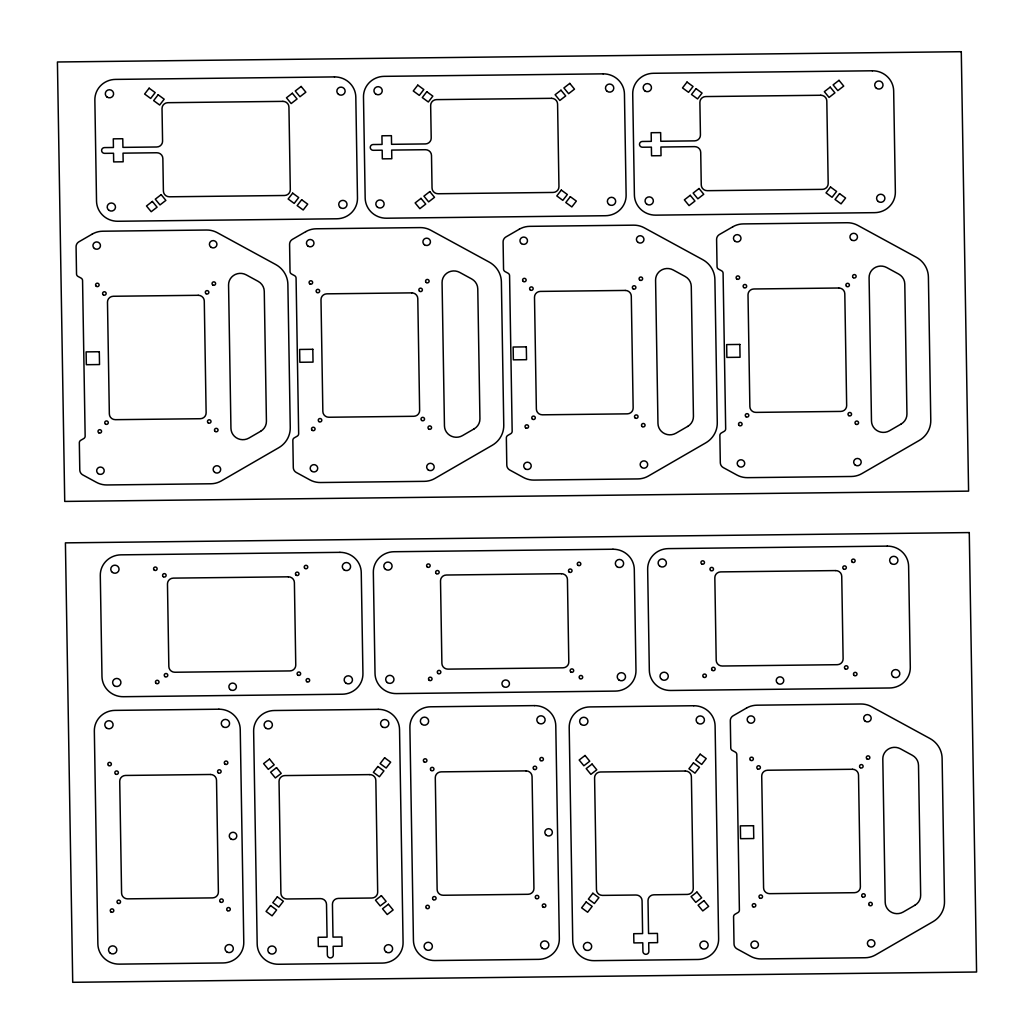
<?xml version="1.0" encoding="UTF-8"?>
<svg xmlns="http://www.w3.org/2000/svg" width="1034" height="1034" viewBox="0 0 1034 1034"><rect width="100%" height="100%" fill="white"/><g stroke="black" fill="none" stroke-linecap="round" stroke-linejoin="round"><path stroke-width="1.5" d="M149.142 88.187L144.631 94.029L150.667 98.45L155.178 92.595L149.142 88.187M158.15 94.779L153.639 100.621L159.675 105.029L164.186 99.186L158.15 94.779M292.661 193.151L288.15 198.993L294.186 203.401L298.697 197.559L292.661 193.151M301.67 199.73L297.159 205.585L303.195 209.992L307.705 204.15L301.67 199.73M417.788 85.124L413.277 90.979L419.313 95.386L423.824 89.544L417.788 85.124M426.796 91.716L422.286 97.558L428.322 101.978L432.832 96.123L426.796 91.716M561.307 190.088L556.796 195.93L562.832 200.35L567.343 194.495L561.307 190.088M570.316 196.68L565.805 202.522L571.841 206.929L576.352 201.087L570.316 196.68M687.015 82.061L682.505 87.916L688.541 92.323L693.051 86.481L687.015 82.061M696.024 88.653L691.513 94.495L697.549 98.915L702.06 93.06L696.024 88.653M270.572 905.577L266.061 911.419L272.097 915.827L276.608 909.985L270.572 905.577M277.319 896.84L272.808 902.682L278.831 907.102L283.342 901.26L277.319 896.84M377.888 766.491L373.377 772.346L379.413 776.754L383.924 770.912L377.888 766.491M384.622 757.767L380.111 763.609L386.147 768.016L390.658 762.174L384.622 757.767M830.535 187.025L826.024 192.867L832.06 197.287L836.571 191.432L830.535 187.025M839.543 193.617L835.033 199.459L841.069 203.866L845.579 198.024L839.543 193.617M586.136 901.984L581.625 907.826L587.648 912.234L592.159 906.391L586.136 901.984M592.87 893.247L588.359 899.102L594.395 903.509L598.906 897.667L592.87 893.247M693.439 762.898L688.928 768.753L694.964 773.161L699.475 767.318L693.439 762.898M700.173 754.174L695.662 760.016L701.698 764.436L706.209 758.581L700.173 754.174M152.373 201.436L146.492 205.986L151.197 211.724L157.078 207.175L152.373 201.436M161.162 194.638L155.281 199.187L159.986 204.926L165.867 200.389L161.162 194.638M292.351 93.241L286.47 97.791L291.174 103.542L297.055 98.993L292.351 93.241M301.14 86.455L295.259 91.005L299.963 96.744L305.844 92.194L301.14 86.455M421.019 198.373L415.138 202.922L419.843 208.661L425.724 204.112L421.019 198.373M429.808 191.587L423.927 196.137L428.632 201.876L434.513 197.326L429.808 191.587M560.997 90.191L555.116 94.74L559.821 100.479L565.701 95.929L560.997 90.191M569.786 83.392L563.905 87.942L568.61 93.693L574.49 89.144L569.786 83.392M690.247 195.31L684.366 199.859L689.071 205.598L694.951 201.048L690.247 195.31M699.036 188.524L693.142 193.074L697.847 198.812L703.74 194.263L699.036 188.524M830.224 87.127L824.344 91.677L829.048 97.416L834.929 92.866L830.224 87.127M839.013 80.329L833.12 84.878L837.824 90.617L843.718 86.08L839.013 80.329M269.499 759.072L263.605 763.622L268.31 769.361L274.204 764.811L269.499 759.072M276.517 767.642L270.637 772.191L275.341 777.943L281.222 773.393L276.517 767.642M381.391 895.651L375.497 900.2L380.202 905.952L386.096 901.402L381.391 895.651M388.409 904.233L382.528 908.783L387.233 914.521L393.114 909.972L388.409 904.233M585.05 755.479L579.169 760.029L583.874 765.767L589.755 761.218L585.05 755.479M592.068 764.061L586.188 768.598L590.892 774.35L596.773 769.8L592.068 764.061M696.942 892.071L691.061 896.607L695.766 902.359L701.647 897.809L696.942 892.071M703.96 900.64L698.079 905.189L702.784 910.928L708.665 906.379L703.96 900.64M92.297 234.059L78.959 241.775A5.933 5.765 4.5 0 0 76.077 246.803L76.529 273.971A2.973 2.882 4.5 0 0 78.054 276.453L81.04 278.081A2.973 2.882 4.5 0 1 82.565 280.563L85.15 436.077A2.973 2.882 4.5 0 1 83.715 438.584L80.768 440.29A2.973 2.882 4.5 0 0 79.334 442.798L79.786 469.979A5.933 5.765 4.5 0 0 82.823 474.929L96.42 482.335A21.003 20.409 4.5 0 0 106.967 484.959L210.871 483.77A21.003 20.409 4.5 0 0 221.328 480.913L278.728 447.722A23.73 23.071 4.5 0 0 290.257 427.611L287.879 284.35A23.73 23.071 4.5 0 0 275.677 264.51L217.192 232.637A21.003 20.409 4.5 0 0 206.658 230.026L102.741 231.215A21.003 20.409 4.5 0 0 92.297 234.059M305.805 231.629L292.467 239.345A5.933 5.765 4.5 0 0 289.585 244.373L290.037 271.541A2.973 2.882 4.5 0 0 291.562 274.023L294.548 275.651A2.973 2.882 4.5 0 1 296.073 278.133L298.658 433.647A2.973 2.882 4.5 0 1 297.223 436.154L294.276 437.86A2.973 2.882 4.5 0 0 292.842 440.368L293.294 467.536A5.933 5.765 4.5 0 0 296.344 472.499L309.929 479.905A21.003 20.409 4.5 0 0 320.475 482.529L424.379 481.34A21.003 20.409 4.5 0 0 434.836 478.483L492.236 445.292A23.73 23.071 4.5 0 0 503.765 425.181L501.387 281.92A23.73 23.071 4.5 0 0 489.185 262.08L430.7 230.207A21.003 20.409 4.5 0 0 420.166 227.596L316.249 228.785A21.003 20.409 4.5 0 0 305.805 231.629M519.314 229.199L505.975 236.915A5.933 5.765 4.5 0 0 503.093 241.943L503.545 269.111A2.973 2.882 4.5 0 0 505.07 271.593L508.056 273.222A2.973 2.882 4.5 0 1 509.581 275.703L512.166 431.217A2.973 2.882 4.5 0 1 510.731 433.724L507.784 435.43A2.973 2.882 4.5 0 0 506.35 437.938L506.802 465.106A5.933 5.765 4.5 0 0 509.852 470.069L523.437 477.475A21.003 20.409 4.5 0 0 533.983 480.086L637.888 478.91A21.003 20.409 4.5 0 0 648.344 476.054L705.744 442.862A23.73 23.071 4.5 0 0 717.273 422.751L714.895 279.49A23.73 23.071 4.5 0 0 702.706 259.65L644.221 227.777A21.003 20.409 4.5 0 0 633.674 225.166L529.77 226.343A21.003 20.409 4.5 0 0 519.314 229.199M260.658 431.281L248.91 438.08A11.865 11.529 4.5 0 1 230.944 428.296L228.566 285.035A11.865 11.529 4.5 0 1 246.195 274.837L258.164 281.364A11.865 11.529 4.5 0 1 264.265 291.278L266.423 421.226A11.865 11.529 4.5 0 1 260.658 431.281M732.822 226.769L719.483 234.485A5.933 5.765 4.5 0 0 716.601 239.513L717.053 266.682A2.973 2.882 4.5 0 0 718.578 269.163L721.577 270.792A2.973 2.882 4.5 0 1 723.089 273.273L725.674 428.787A2.973 2.882 4.5 0 1 724.239 431.294L721.305 433A2.973 2.882 4.5 0 0 719.858 435.508L720.31 462.676A5.933 5.765 4.5 0 0 723.361 467.639L736.945 475.045A21.003 20.409 4.5 0 0 747.492 477.656L851.396 476.48A21.003 20.409 4.5 0 0 861.852 473.624L919.252 440.432A23.73 23.071 4.5 0 0 930.781 420.321L928.403 277.06A23.73 23.071 4.5 0 0 916.214 257.22L857.729 225.347A21.003 20.409 4.5 0 0 847.182 222.737L743.278 223.913A21.003 20.409 4.5 0 0 732.822 226.769M474.167 428.851L462.418 435.65A11.865 11.529 4.5 0 1 444.452 425.866L442.074 282.605A11.865 11.529 4.5 0 1 459.703 272.407L471.672 278.934A11.865 11.529 4.5 0 1 477.773 288.848L479.931 418.796A11.865 11.529 4.5 0 1 474.167 428.851M687.675 426.422L675.926 433.22A11.865 11.529 4.5 0 1 657.96 423.423L655.582 280.162A11.865 11.529 4.5 0 1 673.212 269.977L685.18 276.505A11.865 11.529 4.5 0 1 691.281 286.418L693.439 416.366A11.865 11.529 4.5 0 1 687.675 426.422M901.183 423.992L889.434 430.79A11.865 11.529 4.5 0 1 871.481 420.993L869.09 277.732A11.865 11.529 4.5 0 1 886.72 267.548L898.688 274.075A11.865 11.529 4.5 0 1 904.789 283.988L906.947 413.936A11.865 11.529 4.5 0 1 901.183 423.992M746.535 708.044L733.196 715.748A5.933 5.765 4.5 0 0 730.314 720.776L730.767 747.957A2.973 2.882 4.5 0 0 732.292 750.426L735.277 752.067A2.973 2.882 4.5 0 1 736.803 754.536L739.388 910.049A2.973 2.882 4.5 0 1 737.953 912.57L735.019 914.263A2.973 2.882 4.5 0 0 733.571 916.783L734.024 943.952A5.933 5.765 4.5 0 0 737.074 948.915L750.658 956.321A21.003 20.409 4.5 0 0 761.205 958.932L865.109 957.742A21.003 20.409 4.5 0 0 875.565 954.899L932.965 921.708A23.73 23.071 4.5 0 0 944.494 901.596L942.116 758.336A23.73 23.071 4.5 0 0 929.928 738.496L871.442 706.623A21.003 20.409 4.5 0 0 860.895 703.999L756.991 705.188A21.003 20.409 4.5 0 0 746.535 708.044M914.896 905.254L903.147 912.053A11.865 11.529 4.5 0 1 885.194 902.268L882.803 759.008A11.865 11.529 4.5 0 1 900.433 748.81L912.402 755.337A11.865 11.529 4.5 0 1 918.502 765.263L920.661 895.198A11.865 11.529 4.5 0 1 914.896 905.254M961.284 51.7L57.426 61.988L64.728 501.425L968.587 491.137L961.284 51.7M334.473 76.917L115.511 79.398A21.003 20.409 4.5 0 0 94.857 100.052L96.524 201.087A21.003 20.409 4.5 0 0 117.863 221.263L336.826 218.781A21.003 20.409 4.5 0 0 357.48 198.127L355.812 97.093A21.003 20.409 4.5 0 0 334.473 76.917M603.119 73.853L384.157 76.348A21.003 20.409 4.5 0 0 363.49 97.002L365.17 198.037A21.003 20.409 4.5 0 0 386.509 218.213L605.472 215.718A21.003 20.409 4.5 0 0 626.126 195.064L624.446 94.029A21.003 20.409 4.5 0 0 603.119 73.853M872.347 70.79L653.372 73.285A21.003 20.409 4.5 0 0 632.718 93.939L634.398 194.974A21.003 20.409 4.5 0 0 655.737 215.15L874.699 212.655A21.003 20.409 4.5 0 0 895.354 192.001L893.673 90.966A21.003 20.409 4.5 0 0 872.347 70.79M282.915 101.371L167.857 102.689A5.933 5.765 4.5 0 0 162.028 108.518L162.571 141.167A5.933 5.765 4.5 0 1 156.729 146.996L122.93 147.384L122.775 138.737L113.288 138.84L113.43 147.487L104.537 147.591A2.973 2.882 4.5 0 0 101.616 150.512A2.973 2.882 4.5 0 0 104.628 153.355L113.533 153.252L113.675 161.911L123.162 161.795L123.02 153.148L156.819 152.761A5.933 5.765 4.5 0 1 162.855 158.46L163.398 191.109A5.933 5.765 4.5 0 0 169.421 196.796L284.479 195.491A5.933 5.765 4.5 0 0 290.308 189.661L288.938 107.071A5.933 5.765 4.5 0 0 282.915 101.371M551.561 98.32L436.503 99.626A5.933 5.765 4.5 0 0 430.661 105.468L431.204 138.104A5.933 5.765 4.5 0 1 425.375 143.933L391.563 144.321L391.421 135.674L381.934 135.777L382.076 144.437L373.184 144.527A2.973 2.882 4.5 0 0 370.262 147.448A2.973 2.882 4.5 0 0 373.274 150.305L382.179 150.201L382.322 158.848L391.808 158.745L391.666 150.085L425.465 149.71A5.933 5.765 4.5 0 1 431.501 155.41L432.044 188.046A5.933 5.765 4.5 0 0 438.067 193.746L553.125 192.44A5.933 5.765 4.5 0 0 558.955 186.598L557.584 104.02A5.933 5.765 4.5 0 0 551.561 98.32M820.789 95.257L705.731 96.563A5.933 5.765 4.5 0 0 699.889 102.392L700.432 135.04A5.933 5.765 4.5 0 1 694.602 140.87L660.791 141.257L660.648 132.611L651.162 132.714L651.304 141.361L642.411 141.464A2.973 2.882 4.5 0 0 639.49 144.385A2.973 2.882 4.5 0 0 642.502 147.229L651.394 147.138L651.549 155.785L661.036 155.682L660.894 147.022L694.693 146.634A5.933 5.765 4.5 0 1 700.716 152.334L701.259 184.983A5.933 5.765 4.5 0 0 707.295 190.683L822.353 189.364A5.933 5.765 4.5 0 0 828.182 183.535L826.812 100.957A5.933 5.765 4.5 0 0 820.789 95.257M198.244 295.297L113.313 296.267A5.933 5.765 4.5 0 0 107.484 302.096L109.345 413.975A5.933 5.765 4.5 0 0 115.369 419.675L200.299 418.718A5.933 5.765 4.5 0 0 206.128 412.876L204.28 300.997A5.933 5.765 4.5 0 0 198.244 295.297M411.752 292.868L326.822 293.837A5.933 5.765 4.5 0 0 320.992 299.666L322.854 411.545A5.933 5.765 4.5 0 0 328.877 417.245L413.807 416.288A5.933 5.765 4.5 0 0 419.636 410.446L417.788 298.567A5.933 5.765 4.5 0 0 411.752 292.868M625.26 290.438L540.343 291.407A5.933 5.765 4.5 0 0 534.5 297.236L536.362 409.115A5.933 5.765 4.5 0 0 542.385 414.815L627.315 413.846A5.933 5.765 4.5 0 0 633.157 408.016L631.296 296.138A5.933 5.765 4.5 0 0 625.26 290.438M838.781 288.008L753.851 288.977A5.933 5.765 4.5 0 0 748.009 294.806L749.87 406.685A5.933 5.765 4.5 0 0 755.893 412.385L840.823 411.416A5.933 5.765 4.5 0 0 846.665 405.587L844.804 293.708A5.933 5.765 4.5 0 0 838.781 288.008M99.303 351.741L86.119 351.883L86.339 364.705L99.522 364.55L99.303 351.741M312.811 349.298L299.627 349.453L299.847 362.275L313.031 362.12L312.811 349.298M526.319 346.868L513.148 347.023L513.355 359.845L526.539 359.69L526.319 346.868M739.84 344.438L726.656 344.593L726.863 357.415L740.047 357.26L739.84 344.438M969.272 532.575L65.413 542.863L72.716 982.3L976.574 972.012L969.272 532.575M339.915 552.35L120.952 554.844A21.003 20.409 4.5 0 0 100.298 575.499L101.978 676.533A21.003 20.409 4.5 0 0 123.305 696.709L342.28 694.215A21.003 20.409 4.5 0 0 362.934 673.561L361.254 572.526A21.003 20.409 4.5 0 0 339.915 552.35M612.968 549.235L393.993 551.729A21.003 20.409 4.5 0 0 373.339 572.384L375.019 673.418A21.003 20.409 4.5 0 0 396.358 693.594L615.32 691.1A21.003 20.409 4.5 0 0 635.975 670.446L634.294 569.411A21.003 20.409 4.5 0 0 612.968 549.235M887.275 546.12L668.313 548.615A21.003 20.409 4.5 0 0 647.659 569.256L649.326 670.303A21.003 20.409 4.5 0 0 670.665 690.479L889.628 687.985A21.003 20.409 4.5 0 0 910.295 667.331L908.615 566.296A21.003 20.409 4.5 0 0 887.275 546.12M288.357 576.817L173.298 578.122A5.933 5.765 4.5 0 0 167.469 583.952L168.839 666.542A5.933 5.765 4.5 0 0 174.862 672.242L289.921 670.924A5.933 5.765 4.5 0 0 295.763 665.095L294.393 582.517A5.933 5.765 4.5 0 0 288.357 576.817M561.41 573.702L446.352 575.02A5.933 5.765 4.5 0 0 440.51 580.849L441.893 663.427A5.933 5.765 4.5 0 0 447.916 669.127L562.974 667.822A5.933 5.765 4.5 0 0 568.803 661.98L567.433 579.402A5.933 5.765 4.5 0 0 561.41 573.702M835.718 570.587L720.659 571.892A5.933 5.765 4.5 0 0 714.83 577.722L716.2 660.312A5.933 5.765 4.5 0 0 722.223 666.012L837.281 664.694A5.933 5.765 4.5 0 0 843.111 658.865L841.741 576.287A5.933 5.765 4.5 0 0 835.718 570.587M218.898 709.208L114.994 710.384A21.003 20.409 4.5 0 0 94.34 731.038L97.868 943.952A21.003 20.409 4.5 0 0 119.207 964.127L223.111 962.951A21.003 20.409 4.5 0 0 243.778 942.297L240.237 729.384A21.003 20.409 4.5 0 0 218.898 709.208M534.449 705.615L430.545 706.791A21.003 20.409 4.5 0 0 409.891 727.445L413.432 940.371A21.003 20.409 4.5 0 0 434.758 960.534L538.675 959.358A21.003 20.409 4.5 0 0 559.329 938.704L555.788 725.79A21.003 20.409 4.5 0 0 534.449 705.615M378.211 709.337L274.294 710.513A21.003 20.409 4.5 0 0 253.64 731.167L257.182 944.081A21.003 20.409 4.5 0 0 278.521 964.257L382.425 963.081A21.003 20.409 4.5 0 0 403.079 942.426L399.538 729.513A21.003 20.409 4.5 0 0 378.211 709.337M693.762 705.744L589.858 706.92A21.003 20.409 4.5 0 0 569.204 727.574L572.733 940.488A21.003 20.409 4.5 0 0 594.072 960.664L697.976 959.487A21.003 20.409 4.5 0 0 718.63 938.833L715.101 725.92A21.003 20.409 4.5 0 0 693.762 705.744M210.497 774.479L125.566 775.448A5.933 5.765 4.5 0 0 119.724 781.277L121.585 893.156A5.933 5.765 4.5 0 0 127.609 898.856L212.539 897.887A5.933 5.765 4.5 0 0 218.381 892.058L216.52 780.179A5.933 5.765 4.5 0 0 210.497 774.479M526.048 770.886L441.117 771.855A5.933 5.765 4.5 0 0 435.288 777.684L437.136 889.563A5.933 5.765 4.5 0 0 443.172 895.263L528.103 894.294A5.933 5.765 4.5 0 0 533.932 888.464L532.071 776.586A5.933 5.765 4.5 0 0 526.048 770.886M369.797 774.608L284.867 775.578A5.933 5.765 4.5 0 0 279.038 781.407L280.899 893.286A5.933 5.765 4.5 0 0 286.922 898.985L320.488 898.611A5.933 5.765 4.5 0 1 326.511 904.298L327.067 937.179L318.162 937.282L318.317 946.498L327.222 946.407L327.364 955.054A2.973 2.882 4.5 0 0 330.376 957.898A2.973 2.882 4.5 0 0 333.297 954.989L333.142 946.33L342.047 946.239L341.892 937.011L333 937.101L332.444 904.233A5.933 5.765 4.5 0 1 338.286 898.404L371.852 898.016A5.933 5.765 4.5 0 0 377.681 892.187L375.833 780.308A5.933 5.765 4.5 0 0 369.797 774.608M685.361 771.015L600.431 771.984A5.933 5.765 4.5 0 0 594.589 777.814L596.45 889.692A5.933 5.765 4.5 0 0 602.473 895.392L636.039 895.017A5.933 5.765 4.5 0 1 642.075 900.717L642.618 933.586L633.726 933.689L633.881 942.918L642.773 942.814L642.915 951.461A2.973 2.882 4.5 0 0 645.927 954.304A2.973 2.882 4.5 0 0 648.848 951.396L648.706 942.737L657.598 942.646L657.443 933.418L648.551 933.521L648.008 900.64A5.933 5.765 4.5 0 1 653.837 894.811L687.403 894.423A5.933 5.765 4.5 0 0 693.245 888.594L691.384 776.715A5.933 5.765 4.5 0 0 685.361 771.015M852.494 769.283L767.564 770.24A5.933 5.765 4.5 0 0 761.722 776.082L763.583 887.96A5.933 5.765 4.5 0 0 769.606 893.66L854.536 892.691A5.933 5.765 4.5 0 0 860.378 886.862L858.517 774.983A5.933 5.765 4.5 0 0 852.494 769.283M753.54 825.714L740.37 825.856L740.577 838.677L753.76 838.535L753.54 825.714M210.897 247.165A3.761 3.658 4.5 0 0 216.907 244.735A3.761 3.658 4.5 0 0 211.724 240.87A3.761 3.658 4.5 0 0 210.897 247.165M98.152 473.624A3.761 3.658 4.5 0 0 104.175 471.207A3.761 3.658 4.5 0 0 98.98 467.342A3.761 3.658 4.5 0 0 98.152 473.624M94.417 248.483A3.761 3.658 4.5 0 0 100.427 246.066A3.761 3.658 4.5 0 0 95.244 242.202A3.761 3.658 4.5 0 0 94.417 248.483M214.633 472.305A3.761 3.658 4.5 0 0 220.656 469.875A3.761 3.658 4.5 0 0 215.46 466.011A3.761 3.658 4.5 0 0 214.633 472.305M215.188 431.437A1.784 1.732 4.5 0 0 218.032 430.299A1.784 1.732 4.5 0 0 215.576 428.464A1.784 1.732 4.5 0 0 215.188 431.437M208.17 422.867A1.784 1.732 4.5 0 0 211.001 421.717A1.784 1.732 4.5 0 0 208.558 419.894A1.784 1.732 4.5 0 0 208.17 422.867M105.442 424.03A1.784 1.732 4.5 0 0 108.286 422.893A1.784 1.732 4.5 0 0 105.83 421.071A1.784 1.732 4.5 0 0 105.442 424.03M98.708 432.768A1.784 1.732 4.5 0 0 101.552 431.617A1.784 1.732 4.5 0 0 99.096 429.795A1.784 1.732 4.5 0 0 98.708 432.768M96.278 286.289A1.784 1.732 4.5 0 0 99.109 285.138A1.784 1.732 4.5 0 0 96.666 283.316A1.784 1.732 4.5 0 0 96.278 286.289M103.297 294.858A1.784 1.732 4.5 0 0 106.14 293.708A1.784 1.732 4.5 0 0 103.684 291.885A1.784 1.732 4.5 0 0 103.297 294.858M212.758 284.957A1.784 1.732 4.5 0 0 215.602 283.807A1.784 1.732 4.5 0 0 213.146 281.985A1.784 1.732 4.5 0 0 212.758 284.957M206.012 293.695A1.784 1.732 4.5 0 0 208.855 292.544A1.784 1.732 4.5 0 0 206.412 290.722A1.784 1.732 4.5 0 0 206.012 293.695M419.533 291.252A1.784 1.732 4.5 0 0 422.376 290.115A1.784 1.732 4.5 0 0 419.92 288.292A1.784 1.732 4.5 0 0 419.533 291.252M426.267 282.528A1.784 1.732 4.5 0 0 429.11 281.377A1.784 1.732 4.5 0 0 426.654 279.555A1.784 1.732 4.5 0 0 426.267 282.528M316.805 292.428A1.784 1.732 4.5 0 0 319.648 291.278A1.784 1.732 4.5 0 0 317.192 289.455A1.784 1.732 4.5 0 0 316.805 292.428M309.786 283.859A1.784 1.732 4.5 0 0 312.63 282.709A1.784 1.732 4.5 0 0 310.174 280.886A1.784 1.732 4.5 0 0 309.786 283.859M312.216 430.338A1.784 1.732 4.5 0 0 315.06 429.188A1.784 1.732 4.5 0 0 312.604 427.365A1.784 1.732 4.5 0 0 312.216 430.338M318.95 421.601A1.784 1.732 4.5 0 0 321.794 420.463A1.784 1.732 4.5 0 0 319.338 418.641A1.784 1.732 4.5 0 0 318.95 421.601M421.678 420.437A1.784 1.732 4.5 0 0 424.522 419.287A1.784 1.732 4.5 0 0 422.066 417.465A1.784 1.732 4.5 0 0 421.678 420.437M428.696 429.007A1.784 1.732 4.5 0 0 431.54 427.869A1.784 1.732 4.5 0 0 429.084 426.034A1.784 1.732 4.5 0 0 428.696 429.007M428.154 469.875A3.761 3.658 4.5 0 0 434.164 467.446A3.761 3.658 4.5 0 0 428.968 463.581A3.761 3.658 4.5 0 0 428.154 469.875M307.925 246.053A3.761 3.658 4.5 0 0 313.948 243.636A3.761 3.658 4.5 0 0 308.752 239.772A3.761 3.658 4.5 0 0 307.925 246.053M311.661 471.194A3.761 3.658 4.5 0 0 317.684 468.777A3.761 3.658 4.5 0 0 312.488 464.912A3.761 3.658 4.5 0 0 311.661 471.194M424.405 244.735A3.761 3.658 4.5 0 0 430.428 242.305A3.761 3.658 4.5 0 0 425.233 238.44A3.761 3.658 4.5 0 0 424.405 244.735M633.041 288.822A1.784 1.732 4.5 0 0 635.884 287.685A1.784 1.732 4.5 0 0 633.428 285.862A1.784 1.732 4.5 0 0 633.041 288.822M639.775 280.098A1.784 1.732 4.5 0 0 642.618 278.947A1.784 1.732 4.5 0 0 640.162 277.125A1.784 1.732 4.5 0 0 639.775 280.098M530.313 289.998A1.784 1.732 4.5 0 0 533.156 288.848A1.784 1.732 4.5 0 0 530.701 287.025A1.784 1.732 4.5 0 0 530.313 289.998M523.294 281.429A1.784 1.732 4.5 0 0 526.138 280.279A1.784 1.732 4.5 0 0 523.682 278.456A1.784 1.732 4.5 0 0 523.294 281.429M525.724 427.908A1.784 1.732 4.5 0 0 528.568 426.758A1.784 1.732 4.5 0 0 526.112 424.935A1.784 1.732 4.5 0 0 525.724 427.908M532.458 419.171A1.784 1.732 4.5 0 0 535.302 418.033A1.784 1.732 4.5 0 0 532.846 416.211A1.784 1.732 4.5 0 0 532.458 419.171M635.186 418.007A1.784 1.732 4.5 0 0 638.03 416.857A1.784 1.732 4.5 0 0 635.574 415.035A1.784 1.732 4.5 0 0 635.186 418.007M642.204 426.577A1.784 1.732 4.5 0 0 645.048 425.439A1.784 1.732 4.5 0 0 642.592 423.604A1.784 1.732 4.5 0 0 642.204 426.577M641.662 467.446A3.761 3.658 4.5 0 0 647.672 465.016A3.761 3.658 4.5 0 0 642.476 461.151A3.761 3.658 4.5 0 0 641.662 467.446M521.433 243.623A3.761 3.658 4.5 0 0 527.456 241.206A3.761 3.658 4.5 0 0 522.26 237.342A3.761 3.658 4.5 0 0 521.433 243.623M525.182 468.764A3.761 3.658 4.5 0 0 531.192 466.347A3.761 3.658 4.5 0 0 525.996 462.482A3.761 3.658 4.5 0 0 525.182 468.764M637.913 242.305A3.761 3.658 4.5 0 0 643.936 239.875A3.761 3.658 4.5 0 0 638.741 236.01A3.761 3.658 4.5 0 0 637.913 242.305M846.549 286.392A1.784 1.732 4.5 0 0 849.392 285.255A1.784 1.732 4.5 0 0 846.936 283.432A1.784 1.732 4.5 0 0 846.549 286.392M853.283 277.668A1.784 1.732 4.5 0 0 856.126 276.517A1.784 1.732 4.5 0 0 853.67 274.695A1.784 1.732 4.5 0 0 853.283 277.668M743.821 287.568A1.784 1.732 4.5 0 0 746.664 286.418A1.784 1.732 4.5 0 0 744.209 284.596A1.784 1.732 4.5 0 0 743.821 287.568M736.803 278.999A1.784 1.732 4.5 0 0 739.646 277.849A1.784 1.732 4.5 0 0 737.19 276.026A1.784 1.732 4.5 0 0 736.803 278.999M739.232 425.478A1.784 1.732 4.5 0 0 742.076 424.328A1.784 1.732 4.5 0 0 739.62 422.505A1.784 1.732 4.5 0 0 739.232 425.478M745.966 416.741A1.784 1.732 4.5 0 0 748.81 415.603A1.784 1.732 4.5 0 0 746.367 413.768A1.784 1.732 4.5 0 0 745.966 416.741M848.694 415.578A1.784 1.732 4.5 0 0 851.538 414.427A1.784 1.732 4.5 0 0 849.082 412.605A1.784 1.732 4.5 0 0 848.694 415.578M855.713 424.147A1.784 1.732 4.5 0 0 858.556 422.996A1.784 1.732 4.5 0 0 856.1 421.174A1.784 1.732 4.5 0 0 855.713 424.147M855.17 465.016A3.761 3.658 4.5 0 0 861.18 462.586A3.761 3.658 4.5 0 0 855.997 458.721A3.761 3.658 4.5 0 0 855.17 465.016M734.941 241.193A3.761 3.658 4.5 0 0 740.964 238.776A3.761 3.658 4.5 0 0 735.769 234.912A3.761 3.658 4.5 0 0 734.941 241.193M738.69 466.334A3.761 3.658 4.5 0 0 744.7 463.904A3.761 3.658 4.5 0 0 739.504 460.052A3.761 3.658 4.5 0 0 738.69 466.334M851.421 239.875A3.761 3.658 4.5 0 0 857.444 237.445A3.761 3.658 4.5 0 0 852.249 233.581A3.761 3.658 4.5 0 0 851.421 239.875M108.829 210.238A4.149 4.033 4.5 0 0 115.459 207.563A4.149 4.033 4.5 0 0 109.733 203.31A4.149 4.033 4.5 0 0 108.829 210.238M106.941 96.976A4.149 4.033 4.5 0 0 113.572 94.301A4.149 4.033 4.5 0 0 107.846 90.048A4.149 4.033 4.5 0 0 106.941 96.976M340.367 207.601A4.149 4.033 4.5 0 0 346.997 204.926A4.149 4.033 4.5 0 0 341.272 200.674A4.149 4.033 4.5 0 0 340.367 207.601M338.48 94.34A4.149 4.033 4.5 0 0 345.11 91.664A4.149 4.033 4.5 0 0 339.398 87.412A4.149 4.033 4.5 0 0 338.48 94.34M607.126 91.289A4.149 4.033 4.5 0 0 613.757 88.614A4.149 4.033 4.5 0 0 608.031 84.349A4.149 4.033 4.5 0 0 607.126 91.289M609.013 204.551A4.149 4.033 4.5 0 0 615.644 201.876A4.149 4.033 4.5 0 0 609.918 197.61A4.149 4.033 4.5 0 0 609.013 204.551M375.588 93.926A4.149 4.033 4.5 0 0 382.218 91.25A4.149 4.033 4.5 0 0 376.492 86.985A4.149 4.033 4.5 0 0 375.588 93.926M377.475 207.188A4.149 4.033 4.5 0 0 384.105 204.512A4.149 4.033 4.5 0 0 378.379 200.247A4.149 4.033 4.5 0 0 377.475 207.188M876.354 88.226A4.149 4.033 4.5 0 0 882.984 85.551A4.149 4.033 4.5 0 0 877.259 81.285A4.149 4.033 4.5 0 0 876.354 88.226M878.241 201.488A4.149 4.033 4.5 0 0 884.871 198.812A4.149 4.033 4.5 0 0 879.146 194.547A4.149 4.033 4.5 0 0 878.241 201.488M644.815 90.85A4.149 4.033 4.5 0 0 651.446 88.187A4.149 4.033 4.5 0 0 645.72 83.922A4.149 4.033 4.5 0 0 644.815 90.85M646.689 204.112A4.149 4.033 4.5 0 0 653.333 201.449A4.149 4.033 4.5 0 0 647.607 197.184A4.149 4.033 4.5 0 0 646.689 204.112M226.653 951.784A4.149 4.033 4.5 0 0 233.283 949.109A4.149 4.033 4.5 0 0 227.558 944.843A4.149 4.033 4.5 0 0 226.653 951.784M110.173 953.102A4.149 4.033 4.5 0 0 116.803 950.427A4.149 4.033 4.5 0 0 111.077 946.175A4.149 4.033 4.5 0 0 110.173 953.102M222.905 726.644A4.149 4.033 4.5 0 0 229.548 723.968A4.149 4.033 4.5 0 0 223.822 719.703A4.149 4.033 4.5 0 0 222.905 726.644M106.424 727.962A4.149 4.033 4.5 0 0 113.068 725.286A4.149 4.033 4.5 0 0 107.342 721.034A4.149 4.033 4.5 0 0 106.424 727.962M117.695 903.212A1.784 1.732 4.5 0 0 120.526 902.075A1.784 1.732 4.5 0 0 118.083 900.239A1.784 1.732 4.5 0 0 117.695 903.212M110.948 911.949A1.784 1.732 4.5 0 0 113.792 910.799A1.784 1.732 4.5 0 0 111.349 908.976A1.784 1.732 4.5 0 0 110.948 911.949M220.41 902.049A1.784 1.732 4.5 0 0 223.254 900.898A1.784 1.732 4.5 0 0 220.798 899.076A1.784 1.732 4.5 0 0 220.41 902.049M227.441 910.618A1.784 1.732 4.5 0 0 230.272 909.468A1.784 1.732 4.5 0 0 227.829 907.645A1.784 1.732 4.5 0 0 227.441 910.618M224.998 764.139A1.784 1.732 4.5 0 0 227.842 762.989A1.784 1.732 4.5 0 0 225.386 761.166A1.784 1.732 4.5 0 0 224.998 764.139M218.264 772.863A1.784 1.732 4.5 0 0 221.108 771.726A1.784 1.732 4.5 0 0 218.652 769.891A1.784 1.732 4.5 0 0 218.264 772.863M115.537 774.039A1.784 1.732 4.5 0 0 118.38 772.889A1.784 1.732 4.5 0 0 115.937 771.067A1.784 1.732 4.5 0 0 115.537 774.039M108.518 765.47A1.784 1.732 4.5 0 0 111.362 764.32A1.784 1.732 4.5 0 0 108.906 762.497A1.784 1.732 4.5 0 0 108.518 765.47M230.763 838.845A3.761 3.658 4.5 0 0 236.773 836.416A3.761 3.658 4.5 0 0 231.59 832.551A3.761 3.658 4.5 0 0 230.763 838.845M265.738 728.091A4.149 4.033 4.5 0 0 272.369 725.416A4.149 4.033 4.5 0 0 266.643 721.163A4.149 4.033 4.5 0 0 265.738 728.091M382.218 726.773A4.149 4.033 4.5 0 0 388.849 724.097A4.149 4.033 4.5 0 0 383.123 719.832A4.149 4.033 4.5 0 0 382.218 726.773M269.473 953.232A4.149 4.033 4.5 0 0 276.117 950.556A4.149 4.033 4.5 0 0 270.391 946.304A4.149 4.033 4.5 0 0 269.473 953.232M385.953 951.9A4.149 4.033 4.5 0 0 392.597 949.238A4.149 4.033 4.5 0 0 386.871 944.973A4.149 4.033 4.5 0 0 385.953 951.9M701.517 948.32A4.149 4.033 4.5 0 0 708.148 945.645A4.149 4.033 4.5 0 0 702.422 941.379A4.149 4.033 4.5 0 0 701.517 948.32M585.037 949.639A4.149 4.033 4.5 0 0 591.668 946.963A4.149 4.033 4.5 0 0 585.942 942.711A4.149 4.033 4.5 0 0 585.037 949.639M697.769 723.18A4.149 4.033 4.5 0 0 704.4 720.504A4.149 4.033 4.5 0 0 698.687 716.239A4.149 4.033 4.5 0 0 697.769 723.18M581.289 724.498A4.149 4.033 4.5 0 0 587.919 721.822A4.149 4.033 4.5 0 0 582.194 717.57A4.149 4.033 4.5 0 0 581.289 724.498M546.314 835.252A3.761 3.658 4.5 0 0 552.337 832.822A3.761 3.658 4.5 0 0 547.141 828.971A3.761 3.658 4.5 0 0 546.314 835.252M424.069 761.877A1.784 1.732 4.5 0 0 426.913 760.727A1.784 1.732 4.5 0 0 424.457 758.904A1.784 1.732 4.5 0 0 424.069 761.877M431.1 770.446A1.784 1.732 4.5 0 0 433.944 769.296A1.784 1.732 4.5 0 0 431.488 767.474A1.784 1.732 4.5 0 0 431.1 770.446M533.815 769.27A1.784 1.732 4.5 0 0 536.659 768.133A1.784 1.732 4.5 0 0 534.203 766.31A1.784 1.732 4.5 0 0 533.815 769.27M540.549 760.546A1.784 1.732 4.5 0 0 543.393 759.395A1.784 1.732 4.5 0 0 540.95 757.573A1.784 1.732 4.5 0 0 540.549 760.546M542.992 907.025A1.784 1.732 4.5 0 0 545.836 905.887A1.784 1.732 4.5 0 0 543.38 904.052A1.784 1.732 4.5 0 0 542.992 907.025M535.961 898.456A1.784 1.732 4.5 0 0 538.804 897.305A1.784 1.732 4.5 0 0 536.349 895.483A1.784 1.732 4.5 0 0 535.961 898.456M426.512 908.356A1.784 1.732 4.5 0 0 429.356 907.206A1.784 1.732 4.5 0 0 426.9 905.383A1.784 1.732 4.5 0 0 426.512 908.356M433.246 899.619A1.784 1.732 4.5 0 0 436.089 898.481A1.784 1.732 4.5 0 0 433.634 896.659A1.784 1.732 4.5 0 0 433.246 899.619M421.988 724.369A4.149 4.033 4.5 0 0 428.619 721.693A4.149 4.033 4.5 0 0 422.893 717.441A4.149 4.033 4.5 0 0 421.988 724.369M538.468 723.05A4.149 4.033 4.5 0 0 545.099 720.375A4.149 4.033 4.5 0 0 539.373 716.11A4.149 4.033 4.5 0 0 538.468 723.05M425.724 949.509A4.149 4.033 4.5 0 0 432.354 946.834A4.149 4.033 4.5 0 0 426.628 942.581A4.149 4.033 4.5 0 0 425.724 949.509M542.204 948.191A4.149 4.033 4.5 0 0 548.834 945.515A4.149 4.033 4.5 0 0 543.108 941.25A4.149 4.033 4.5 0 0 542.204 948.191M860.262 767.667A1.784 1.732 4.5 0 0 863.106 766.517A1.784 1.732 4.5 0 0 860.65 764.695A1.784 1.732 4.5 0 0 860.262 767.667M866.996 758.93A1.784 1.732 4.5 0 0 869.84 757.793A1.784 1.732 4.5 0 0 867.384 755.97A1.784 1.732 4.5 0 0 866.996 758.93M757.534 768.831A1.784 1.732 4.5 0 0 760.378 767.693A1.784 1.732 4.5 0 0 757.922 765.858A1.784 1.732 4.5 0 0 757.534 768.831M750.516 760.261A1.784 1.732 4.5 0 0 753.359 759.111A1.784 1.732 4.5 0 0 750.904 757.289A1.784 1.732 4.5 0 0 750.516 760.261M752.946 906.74A1.784 1.732 4.5 0 0 755.789 905.603A1.784 1.732 4.5 0 0 753.334 903.768A1.784 1.732 4.5 0 0 752.946 906.74M759.68 898.016A1.784 1.732 4.5 0 0 762.523 896.866A1.784 1.732 4.5 0 0 760.068 895.043A1.784 1.732 4.5 0 0 759.68 898.016M862.408 896.84A1.784 1.732 4.5 0 0 865.251 895.702A1.784 1.732 4.5 0 0 862.795 893.867A1.784 1.732 4.5 0 0 862.408 896.84M869.426 905.422A1.784 1.732 4.5 0 0 872.269 904.272A1.784 1.732 4.5 0 0 869.814 902.449A1.784 1.732 4.5 0 0 869.426 905.422M868.883 946.278A3.761 3.658 4.5 0 0 874.893 943.848A3.761 3.658 4.5 0 0 869.697 939.996A3.761 3.658 4.5 0 0 868.883 946.278M748.655 722.469A3.761 3.658 4.5 0 0 754.678 720.039A3.761 3.658 4.5 0 0 749.482 716.174A3.761 3.658 4.5 0 0 748.655 722.469M752.403 947.609A3.761 3.658 4.5 0 0 758.413 945.179A3.761 3.658 4.5 0 0 753.217 941.315A3.761 3.658 4.5 0 0 752.403 947.609M865.135 721.137A3.761 3.658 4.5 0 0 871.158 718.708A3.761 3.658 4.5 0 0 865.962 714.856A3.761 3.658 4.5 0 0 865.135 721.137M230.362 689.652A3.761 3.658 4.5 0 0 236.385 687.222A3.761 3.658 4.5 0 0 231.189 683.358A3.761 3.658 4.5 0 0 230.362 689.652M304.914 568.416A1.784 1.732 4.5 0 0 307.757 567.265A1.784 1.732 4.5 0 0 305.301 565.443A1.784 1.732 4.5 0 0 304.914 568.416M296.138 575.201A1.784 1.732 4.5 0 0 298.968 574.051A1.784 1.732 4.5 0 0 296.525 572.229A1.784 1.732 4.5 0 0 296.138 575.201M297.792 675.086A1.784 1.732 4.5 0 0 300.635 673.935A1.784 1.732 4.5 0 0 298.18 672.113A1.784 1.732 4.5 0 0 297.792 675.086M306.801 681.677A1.784 1.732 4.5 0 0 309.644 680.527A1.784 1.732 4.5 0 0 307.188 678.705A1.784 1.732 4.5 0 0 306.801 681.677M156.16 683.384A1.784 1.732 4.5 0 0 159.003 682.246A1.784 1.732 4.5 0 0 156.548 680.411A1.784 1.732 4.5 0 0 156.16 683.384M164.936 676.598A1.784 1.732 4.5 0 0 167.779 675.448A1.784 1.732 4.5 0 0 165.337 673.625A1.784 1.732 4.5 0 0 164.936 676.598M154.273 570.122A1.784 1.732 4.5 0 0 157.116 568.984A1.784 1.732 4.5 0 0 154.661 567.149A1.784 1.732 4.5 0 0 154.273 570.122M163.282 576.713A1.784 1.732 4.5 0 0 166.125 575.563A1.784 1.732 4.5 0 0 163.669 573.741A1.784 1.732 4.5 0 0 163.282 576.713M343.934 569.773A4.149 4.033 4.5 0 0 350.565 567.11A4.149 4.033 4.5 0 0 344.839 562.845A4.149 4.033 4.5 0 0 343.934 569.773M345.808 683.047A4.149 4.033 4.5 0 0 352.439 680.372A4.149 4.033 4.5 0 0 346.713 676.107A4.149 4.033 4.5 0 0 345.808 683.047M112.396 572.409A4.149 4.033 4.5 0 0 119.026 569.734A4.149 4.033 4.5 0 0 113.301 565.482A4.149 4.033 4.5 0 0 112.396 572.409M114.27 685.671A4.149 4.033 4.5 0 0 120.9 683.009A4.149 4.033 4.5 0 0 115.175 678.743A4.149 4.033 4.5 0 0 114.27 685.671M387.323 682.569A4.149 4.033 4.5 0 0 393.954 679.894A4.149 4.033 4.5 0 0 388.228 675.641A4.149 4.033 4.5 0 0 387.323 682.569M385.436 569.307A4.149 4.033 4.5 0 0 392.067 566.632A4.149 4.033 4.5 0 0 386.341 562.38A4.149 4.033 4.5 0 0 385.436 569.307M618.862 679.933A4.149 4.033 4.5 0 0 625.492 677.257A4.149 4.033 4.5 0 0 619.767 673.005A4.149 4.033 4.5 0 0 618.862 679.933M616.975 566.671A4.149 4.033 4.5 0 0 623.605 563.995A4.149 4.033 4.5 0 0 617.88 559.743A4.149 4.033 4.5 0 0 616.975 566.671M436.322 573.599A1.784 1.732 4.5 0 0 439.166 572.461A1.784 1.732 4.5 0 0 436.723 570.639A1.784 1.732 4.5 0 0 436.322 573.599M427.313 567.02A1.784 1.732 4.5 0 0 430.157 565.869A1.784 1.732 4.5 0 0 427.714 564.047A1.784 1.732 4.5 0 0 427.313 567.02M437.989 673.483A1.784 1.732 4.5 0 0 440.833 672.346A1.784 1.732 4.5 0 0 438.377 670.51A1.784 1.732 4.5 0 0 437.989 673.483M429.2 680.282A1.784 1.732 4.5 0 0 432.044 679.131A1.784 1.732 4.5 0 0 429.588 677.309A1.784 1.732 4.5 0 0 429.2 680.282M579.841 678.562A1.784 1.732 4.5 0 0 582.685 677.412A1.784 1.732 4.5 0 0 580.242 675.59A1.784 1.732 4.5 0 0 579.841 678.562M570.833 671.971A1.784 1.732 4.5 0 0 573.676 670.833A1.784 1.732 4.5 0 0 571.233 668.998A1.784 1.732 4.5 0 0 570.833 671.971M569.178 572.086A1.784 1.732 4.5 0 0 572.022 570.949A1.784 1.732 4.5 0 0 569.566 569.127A1.784 1.732 4.5 0 0 569.178 572.086M577.967 565.301A1.784 1.732 4.5 0 0 580.811 564.15A1.784 1.732 4.5 0 0 578.355 562.328A1.784 1.732 4.5 0 0 577.967 565.301M503.416 686.537A3.761 3.658 4.5 0 0 509.426 684.12A3.761 3.658 4.5 0 0 504.243 680.256A3.761 3.658 4.5 0 0 503.416 686.537M661.631 679.441A4.149 4.033 4.5 0 0 668.261 676.766A4.149 4.033 4.5 0 0 662.536 672.514A4.149 4.033 4.5 0 0 661.631 679.441M659.744 566.18A4.149 4.033 4.5 0 0 666.374 563.504A4.149 4.033 4.5 0 0 660.661 559.252A4.149 4.033 4.5 0 0 659.744 566.18M893.169 676.805A4.149 4.033 4.5 0 0 899.8 674.142A4.149 4.033 4.5 0 0 894.074 669.877A4.149 4.033 4.5 0 0 893.169 676.805M891.282 563.543A4.149 4.033 4.5 0 0 897.913 560.867A4.149 4.033 4.5 0 0 892.2 556.615A4.149 4.033 4.5 0 0 891.282 563.543M710.642 570.484A1.784 1.732 4.5 0 0 713.486 569.333A1.784 1.732 4.5 0 0 711.03 567.511A1.784 1.732 4.5 0 0 710.642 570.484M701.634 563.892A1.784 1.732 4.5 0 0 704.477 562.742A1.784 1.732 4.5 0 0 702.021 560.919A1.784 1.732 4.5 0 0 701.634 563.892M712.297 670.368A1.784 1.732 4.5 0 0 715.14 669.218A1.784 1.732 4.5 0 0 712.684 667.395A1.784 1.732 4.5 0 0 712.297 670.368M703.508 677.154A1.784 1.732 4.5 0 0 706.351 676.003A1.784 1.732 4.5 0 0 703.895 674.181A1.784 1.732 4.5 0 0 703.508 677.154M854.162 675.435A1.784 1.732 4.5 0 0 857.005 674.297A1.784 1.732 4.5 0 0 854.549 672.475A1.784 1.732 4.5 0 0 854.162 675.435M845.153 668.856A1.784 1.732 4.5 0 0 847.996 667.706A1.784 1.732 4.5 0 0 845.541 665.883A1.784 1.732 4.5 0 0 845.153 668.856M843.486 568.971A1.784 1.732 4.5 0 0 846.329 567.821A1.784 1.732 4.5 0 0 843.873 565.999A1.784 1.732 4.5 0 0 843.486 568.971M852.274 562.173A1.784 1.732 4.5 0 0 855.118 561.035A1.784 1.732 4.5 0 0 852.662 559.213A1.784 1.732 4.5 0 0 852.274 562.173M777.723 683.422A3.761 3.658 4.5 0 0 783.746 680.992A3.761 3.658 4.5 0 0 778.55 677.128A3.761 3.658 4.5 0 0 777.723 683.422"/></g></svg>
